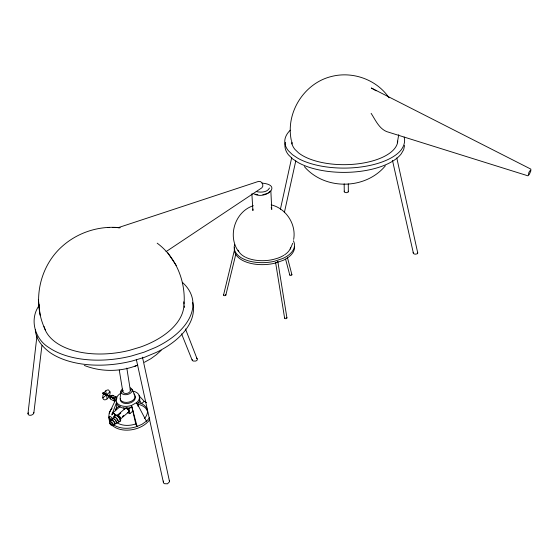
<?xml version="1.0" encoding="UTF-8"?>
<svg xmlns="http://www.w3.org/2000/svg" width="559" height="559" viewBox="0 0 559 559"><rect width="100%" height="100%" fill="white"/><g stroke="black" fill="none" stroke-linecap="round" stroke-linejoin="round"><path stroke-width="0.84" d="M192.128 359.563L193.058 361.051L195.685 361.058A2.809 1.754 -7.4 0 0 197.369 359.584L185.455 328.93M293.664 239.399C296.41 224.306 286.117 208.374 271.178 204.853M45.524 330.215C31.667 302.314 39.207 266.336 62.671 245.939C78.232 232.216 99.502 225.508 120.122 227.73L117.935 227.758L258.551 181.389C261.808 180.578 264.344 185.546 261.905 187.789L166.016 251.669M41.918 345.588L33.84 412.933L32.953 414.373L31.625 415.051A3.109 1.915 -15.8 0 1 28.782 415.002L27.95 413.821L36.936 336.092M398.721 134.712L397.33 142.755M121.058 390.902L120.234 397.274A7.623 4.863 -11.4 0 0 129.01 402.096A7.623 4.863 -11.4 0 0 133.88 393.962M120.765 393.27A11.879 7.581 -11.5 0 0 116.3 398.329L109.236 413.143L108.739 416.923L109.718 420.501L112.1 419.683M396.785 157.952L417.741 252.961L417.154 253.828L415.54 254.17A2.425 1.314 2.5 0 1 413.457 253.506L392.488 160.447M413.08 252.885L413.332 252.263M234.535 247.644C233.173 253.513 238.274 258.307 243.081 260.676A30.193 16.288 -3.2 0 0 274.49 263.282L282.952 260.445A30.193 16.288 -3.2 0 0 294.551 246.421M115.489 410.823C117.537 406.638 116.265 402.522 116.3 398.329L116.517 399.594M280.394 209.304L291.707 157.596M284.335 212.686L295.767 160.971M404.583 145.431L403.64 149.707L401.201 153.886A59.834 27.111 -0.5 0 1 354.727 171.934A59.834 27.111 -0.5 0 1 297.989 162.473L292.595 158.882L288.591 154.962A59.834 27.111 -0.5 0 1 285.376 142.349M27.95 413.821L28.369 412.835M223.551 295.005L234.417 250.187M225.857 295.026L235.765 254.436M292.706 243.277L290.212 249.188M109.718 420.501L110.312 418.915M111.814 414.953L116.6 402.27A11.879 7.581 -11.5 0 0 131.519 405.429L136.606 402.606A11.879 7.581 -11.5 0 0 135.53 391.922L133.007 391.111M163.612 481.047L163.382 481.641A3.291 2.355 -12.3 0 0 164.465 483.696L167.504 483.801L169.44 481.837A3.298 2.355 -12.4 0 0 169.272 480.67M252.934 209.052L252.899 210.568L251.864 193.777M269.501 188.013C267.174 192.589 260.599 192.576 256.204 191.562M234.619 244.646C232.516 250.795 237.764 256.267 242.941 258.698A30.235 16.253 -3.2 0 0 274.385 261.305L282.861 258.468A30.235 16.253 -3.2 0 0 293.356 240.754M113.302 397.728L103.01 392.781L102.751 393.298L113.037 398.246L113.302 397.728L114.441 398.287A2.215 1.244 -63 0 1 116.09 397.037A2.215 1.244 -63 0 1 116.908 398.315M104.638 394.186L104.903 393.662M39.584 304.893C29.026 318.735 34.56 339.027 49.059 347.663A80.314 45.572 -9.7 0 0 131.365 356.013L143.984 352.212L155.702 347.363A80.314 45.572 -9.7 0 0 182.283 282.295M284.79 317.582L284.601 317.938A1.237 0.741 -2.7 0 0 285.125 318.574L285.698 318.679A1.132 0.678 -2.7 0 0 286.746 318.344L286.935 317.987A1.237 0.741 -2.7 0 0 286.404 317.351M277.774 261.815L277.634 261.975A1.153 0.636 -2.8 0 1 276.88 262.283M385.354 165.827C365.32 189.92 324.751 190.402 304.327 166.554M270.27 191.353L267.412 193.484L262.863 194.707M161.188 350.346L156.485 354.637L150.867 358.71L144.369 362.309M127.48 412.57L129.828 413.681L133.021 410.9M146.542 402.613A21.696 14.122 -11.8 0 0 144.215 401.313L141.546 403.64L138.576 402.669M120.255 419.264L128.591 412.032M129.828 413.681L129.024 408.741L130.953 407.078M122.442 416.553L123.721 415.442M118.843 414.757L120.772 413.094M117.173 415.379L125.537 408.175M112.464 413.129L120.199 406.519M102.807 397.896L110.032 391.894L108.488 389.937A5.401 3.075 -62.8 0 0 102.94 395.465A5.401 3.075 -62.8 0 0 106.154 399.538A5.401 3.075 -62.8 0 0 110.032 391.894M149.491 417.643A21.696 14.122 -11.8 0 1 146.409 421.165L142.182 424.176L137.102 426.468A21.696 14.122 -11.8 0 1 113.798 424.952M84.311 365.446C101.025 372.056 120.478 372.042 137.165 365.334M134.831 366.32L137.8 365.076M253.339 205.698C234.997 211.595 227.15 236.24 238.686 251.697M530.379 170.243L528.898 172.333L528.444 174.708M112.757 227.422L116.069 227.408M107.67 227.457L109.557 227.457M262.017 183.128C283.665 184.973 264.596 200.856 253.094 193.4M255.624 194.19L257.86 194.679M112.506 395.311L116.258 397.058M103.01 392.781L114.441 398.287M106.434 394.885L110.221 396.659M102.751 393.298L114.183 398.805A2.215 1.244 -63 0 0 114.071 400.705A2.215 1.244 -63 0 0 115.308 400.985M114.581 401.117L110.829 399.357A2.208 1.244 -62.9 0 1 110.423 397.051M126.676 407.637L129.024 408.741M113.037 398.246L114.183 398.805M196.433 358.102L197.236 358.731M376.137 90.789L371.323 88.008L530.861 169.125L530.798 170.998L529.352 174.338L527.962 175.826L386.514 131.554C378.855 128.256 375.41 119.871 371.12 113.358M157.184 243.179C175.931 256.986 185.686 281.016 184.072 304.054M225.612 294.565L225.773 294.698A1.09 0.629 -5.1 0 1 225.633 295.355L225.165 295.585A1.202 0.692 -5.1 0 1 224.012 295.578L223.635 295.334A1.09 0.629 -5.1 0 1 223.775 294.677M139.002 395.674L144.215 401.313M417.363 252.333L417.741 252.961M176.232 265.427L167.854 252.941M389.029 97.818C376.668 79.518 352.547 70.951 331.284 76.534C304.082 83.235 285.607 112.604 291.239 140.036M271.185 207.459L271.765 209.429L270.849 190.961M139.505 400.125L141.546 403.64A17.518 11.397 -11.8 0 1 144.376 418.579M285.586 259.18L289.8 275.112A1.062 0.601 -2.3 0 0 290.708 275.433L291.267 275.349A1.16 0.657 -2.3 0 0 291.896 274.797L291.791 274.483A1.062 0.594 -2.3 0 0 291.421 274.252M135.753 423.939L137.102 426.468L131.519 405.429L135.753 423.939A17.518 11.397 -11.8 0 1 116.705 422.52M146.409 421.165L136.606 402.606L136.808 403.877M131.917 389.218L134.74 395.01M181.57 333.828L192.261 360.415M287.361 257.196L291.882 274.637M136.41 359.779L163.354 482.242M142.468 357.152L169.461 481.236M33.75 412.465L33.84 412.933M105.728 390.874L107.139 398.874M119.27 370.114L122.791 391.573M275.615 262.632L284.622 318.127M277.816 261.472L286.907 317.798M126.816 368.095L130.352 390.406M137.619 403.172L138.122 406.456M404.178 137.053C405.464 141.518 403.996 146.053 401.334 149.686A59.988 26.972 -0.5 0 1 354.741 167.658A59.988 26.972 -0.5 0 1 297.849 158.253L292.448 154.682L288.43 150.783A59.988 26.972 -0.5 0 1 290.268 130.205M38.354 299.449L40.122 315.206M35.315 329.684C35.748 339.362 42.673 347.132 50.107 352.631A80.049 45.74 -9.8 0 0 132.134 361.023L144.711 357.222L156.38 352.359A80.049 45.74 -9.8 0 0 192.631 302.321M289.709 274.958L289.695 274.797A1.16 0.657 -2.3 0 1 289.89 274.483M344.169 183.855L344.253 191.667M348.278 183.869L348.334 191.688M397.749 141.099A53.049 23.848 -0.5 0 1 357.606 163.871A53.049 23.848 -0.5 0 1 298.604 152.921L295.019 149.491A53.049 23.848 -0.5 0 1 291.686 140.644M291.896 144.019A52.916 23.974 -0.5 0 1 292.175 142.524M344.547 191.15A2.173 1.069 -0.3 0 0 344.505 192.191L346.252 192.722L348.04 192.205A2.173 1.069 -0.3 0 0 348.075 191.164M290.645 247.658A26.741 14.38 -3.2 0 1 290.023 249.16M289.716 249.719A26.741 14.38 -3.2 0 1 284.545 254.869M283.832 255.323A26.741 14.38 -3.2 0 1 277.11 258.398L273.204 259.488A26.741 14.38 -3.2 0 1 246.065 257.496M245.45 257.203A26.741 14.38 -3.2 0 1 238.162 250.215M114.902 416.602A1.859 0.957 49.4 0 1 113.875 416.238M112.611 414.401A1.859 0.957 49.4 0 1 113.757 413.674A1.859 0.957 49.4 0 1 115.392 415.728M139.177 396.701A11.865 7.595 -11.5 0 1 137.542 403.912M131.819 407.336A11.865 7.595 -11.5 0 1 116.922 404.171M109.236 413.143A21.696 14.122 -11.8 0 1 112.079 408.245M130.163 389.798A3.829 2.418 -11.3 0 1 126.292 393.473A3.829 2.418 -11.3 0 1 123.197 390.287M110.689 396.534A2.208 1.244 -62.9 0 1 112.156 395.304A2.208 1.244 -62.9 0 1 113.135 396.1M115.238 409.635A17.518 11.397 -11.8 0 1 119.326 405.981M125.195 408.776A2.467 1.286 49.2 0 1 127.962 409.167A2.467 1.286 49.2 0 1 128.256 412.144M149.77 419.509A21.668 14.129 -11.9 0 1 131.784 429.752A21.668 14.129 -11.9 0 1 112.443 425.497M109.739 421.682A21.668 14.129 -11.9 0 1 109.096 417.28M115.336 400.51A1.663 0.929 -63 0 1 114.302 399.79A1.663 0.929 -63 0 1 115.308 397.784A1.663 0.929 -63 0 1 116.524 398.162M126.488 408.587A1.852 0.964 49.2 0 1 128.165 409.978M128.353 410.376A1.852 0.964 49.2 0 1 128.472 411.096M114.239 417.252A3.92 2.012 49.3 0 1 116.412 415.616A3.92 2.012 49.3 0 1 119.975 419.536A3.92 2.012 49.3 0 1 118.41 421.849M110.319 398.518A1.656 0.936 -62.9 0 1 110.109 396.59A1.656 0.936 -62.9 0 1 111.793 395.583M112.296 414.694A2.481 1.272 49.4 0 1 113.211 413.045A2.481 1.272 49.4 0 1 115.706 415.442M111.884 419.991A3.214 1.642 49.3 0 1 113.875 418.747A3.214 1.642 49.3 0 1 116.691 422.304A3.214 1.642 49.3 0 1 114.707 423.54M123.812 407.714A2.46 1.279 49.4 0 1 124.119 409.565M110.934 396.729A1.656 0.936 -62.9 0 1 112.038 395.807M116.943 415.623A2.488 1.279 49.3 0 1 119.374 416.155A2.488 1.279 49.3 0 1 120.492 419.026M117.956 416.259A3.019 1.551 49.3 0 1 119.074 417.335M119.829 418.628A3.019 1.551 49.3 0 1 120.01 419.25M114.861 417.685A2.718 1.391 49.3 0 1 115.378 417.873M116.447 418.635A2.718 1.391 49.3 0 1 117.32 419.732M117.607 420.326A2.718 1.391 49.3 0 1 117.767 420.885M111.374 420.55A2.369 1.209 49.3 0 1 113.232 421.095A2.369 1.209 49.3 0 1 114.616 423.254M114.532 424.022A2.369 1.209 49.3 0 1 114.309 424.253M113.065 418.621A3.571 1.824 49.3 0 1 115.042 417.133A3.571 1.824 49.3 0 1 118.284 420.703A3.571 1.824 49.3 0 1 116.866 422.8M113.959 419.25A2.543 1.3 49.3 0 1 114.462 419.55M115.399 420.459A2.543 1.3 49.3 0 1 115.776 420.997M116.041 421.542A2.543 1.3 49.3 0 1 116.209 422.527M110.71 421.367A2.865 1.453 49.3 0 1 112.282 420.186A2.865 1.453 49.3 0 1 114.881 423.044A2.865 1.453 49.3 0 1 113.757 424.721M114.812 416.762A3.92 2.012 49.3 0 1 116.74 415.03A3.92 2.012 49.3 0 1 120.339 418.481A3.92 2.012 49.3 0 1 119.64 421.395M134.915 396.135A7.616 4.863 -11.5 0 1 128.221 403.416A7.616 4.863 -11.5 0 1 120.423 398.399M138.122 404.276A17.49 11.404 -11.9 0 1 147.702 412.633M130.31 387.834A5.702 3.606 -11.3 0 1 130.778 392.935A5.702 3.606 -11.3 0 1 122.812 394.172A5.702 3.606 -11.3 0 1 122.379 389.064M183.771 301.825A71.014 40.276 -9.7 0 1 140.365 347.09L129.269 350.395A71.014 40.276 -9.7 0 1 44.028 326.498M184.211 305.885A70.776 40.423 -9.8 0 1 184.393 307.45M109.669 423.254A2.509 1.272 49.3 0 0 112.946 425.616A2.509 1.272 49.3 0 0 111.562 422.087A2.509 1.272 49.3 0 0 109.669 423.254M109.312 417.699A1.866 0.95 49.4 0 0 111.751 419.446A1.866 0.95 49.4 0 0 110.724 416.811A1.866 0.95 49.4 0 0 109.312 417.699M110.507 423.449A1.286 0.657 49.3 0 0 112.191 424.658A1.286 0.657 49.3 0 0 111.479 422.849A1.286 0.657 49.3 0 0 110.507 423.449"/></g></svg>
